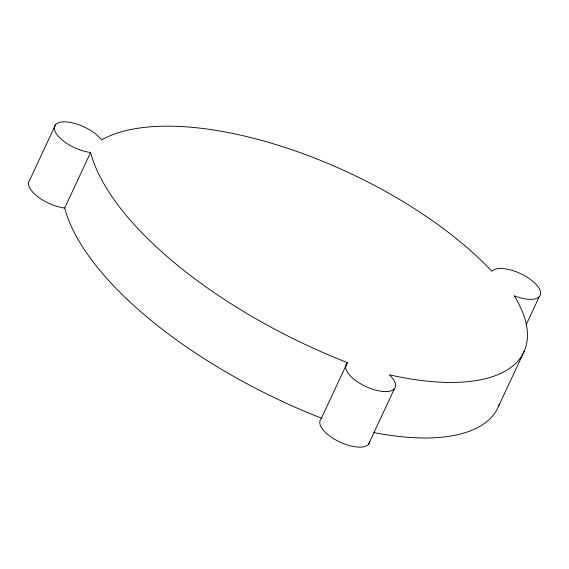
<?xml version="1.0" encoding="UTF-8"?>
<svg xmlns="http://www.w3.org/2000/svg" width="569" height="569" viewBox="0 0 569 569"><rect width="100%" height="100%" fill="white"/><g stroke="black" fill="none" stroke-linecap="round" stroke-linejoin="round"><path stroke-width="0.85" d="M55.556 124.675L29.652 180.224A27.049 11.43 25 0 0 37.12 196.22A27.049 11.43 25 0 0 64.681 208.034A295.105 124.718 25 0 0 322.054 418.414M64.681 208.034L90.585 152.485A27.049 11.43 25 0 1 57.007 134.654A27.049 11.43 25 0 1 68.01 122.086A27.049 11.43 25 0 1 101.588 139.917A248.504 105.023 25 0 1 491.858 271.313A27.049 11.43 25 0 1 521.282 273.966A27.049 11.43 25 0 1 540.337 294.792A27.049 11.43 25 0 1 514.227 295.773A205.807 86.979 25 0 1 389.267 374.779A27.049 11.43 25 0 1 375.782 390.17A27.049 11.43 25 0 1 346.912 363.563L347.951 362.873A295.105 124.718 25 0 1 90.585 152.485M346.912 363.563L321.008 419.104A27.049 11.43 25 0 0 340.134 442.17A27.049 11.43 25 0 0 369.701 441.594M368.492 444.325L394.395 388.776M526.204 324.7L539.348 296.527M498.437 406.515L524.334 350.973M499.376 404.097A205.807 86.979 25 0 1 373.797 432.54"/></g></svg>
